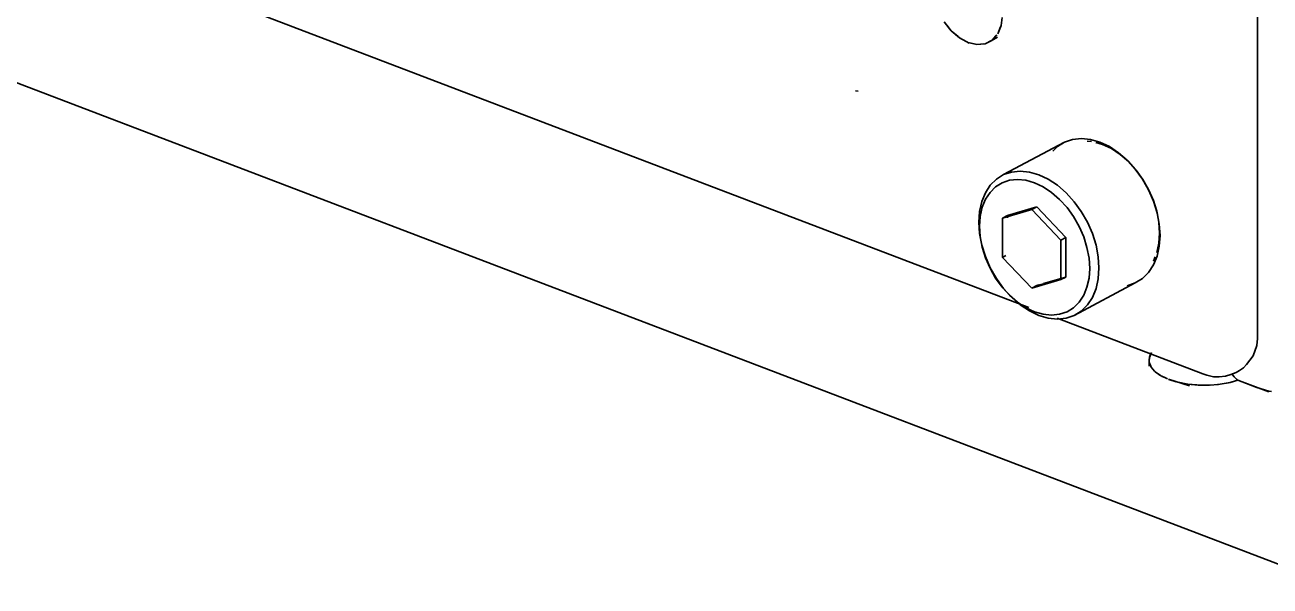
# Model space of a CAD drawing. Header units: millimetres. Extents: x 0 to 420, y 0 to 297.
# Drawn here: x 326.62 to 358.24, y 114.24 to 128.49 of the extents above; entities that cross this region are included whole.
import ezdxf

# ---------------------------------------------------------------- set-up
doc = ezdxf.new("R2010")
doc.units = ezdxf.units.MM
doc.header["$LTSCALE"] = 6
doc.layers.add('VISIVEL', color=7, linetype='Continuous', lineweight=35)

msp = doc.modelspace()

# ---------------------------------------------------------------- linework, layer by layer
at = {"layer": 'VISIVEL'}
for p, q in [((357.916, 120.525), (357.916, 153.922)), ((352.116, 121.315), (328.903, 130.172)), ((351.409, 128.472), (351.433, 128.682)), ((349.963, 128.572), (350.109, 128.379)), ((350.139, 128.342), (350.033, 128.482)), ((351.323, 128.262), (351.409, 128.472)), ((351.323, 128.262), (351.393, 128.439)), ((350.139, 128.342), (350.349, 128.162)), ((350.139, 128.342), (350.316, 128.192)), ((350.349, 128.162), (350.599, 128.029)), ((350.349, 128.162), (350.536, 128.062)), ((351.006, 128.012), (351.186, 128.105)), ((351.006, 128.012), (351.156, 128.089)), ((351.319, 128.175), (351.156, 128.089)), ((351.186, 128.105), (351.299, 128.235)), ((351.269, 128.202), (351.186, 128.105)), ((359.896, 114.242), (324.296, 127.825)), ((350.573, 128.042), (350.759, 127.999)), ((350.609, 128.032), (350.796, 127.989)), ((350.796, 127.989), (351.006, 128.012)), ((350.796, 127.989), (350.969, 128.009)), ((347.776, 126.809), (347.716, 126.815)), ((353.023, 125.512), (353.226, 125.582)), ((353.226, 125.582), (353.449, 125.602)), ((353.449, 125.602), (353.679, 125.579)), ((353.593, 125.539), (353.703, 125.529)), ((353.919, 125.512), (353.679, 125.579)), ((351.469, 124.689), (353.023, 125.512)), ((352.723, 125.285), (352.839, 125.399)), ((352.839, 125.399), (353.023, 125.512)), ((353.983, 125.455), (353.813, 125.505)), ((353.919, 125.512), (354.159, 125.399)), ((353.983, 125.455), (354.209, 125.349)), ((354.159, 125.399), (354.389, 125.245)), ((354.209, 125.349), (354.433, 125.202)), ((354.389, 125.245), (354.613, 125.052)), ((354.433, 125.202), (354.643, 125.019)), ((354.613, 125.052), (354.816, 124.829)), ((354.643, 125.019), (354.816, 124.829)), ((354.643, 125.019), (354.836, 124.805)), ((351.133, 124.422), (351.289, 124.575)), ((351.289, 124.575), (351.469, 124.689)), ((351.469, 124.689), (351.676, 124.755)), ((351.676, 124.755), (351.896, 124.779)), ((351.896, 124.779), (352.129, 124.755)), ((352.366, 124.685), (352.129, 124.755)), ((352.366, 124.685), (352.606, 124.572)), ((352.606, 124.572), (352.839, 124.419)), ((354.816, 124.829), (354.999, 124.575)), ((354.836, 124.805), (355.009, 124.569)), ((354.999, 124.575), (355.153, 124.305)), ((351.009, 124.229), (351.133, 124.422)), ((351.129, 124.239), (351.269, 124.379)), ((351.269, 124.379), (351.439, 124.482)), ((351.439, 124.482), (351.626, 124.545)), ((351.626, 124.545), (351.826, 124.565)), ((351.826, 124.565), (352.039, 124.545)), ((352.259, 124.482), (352.039, 124.545)), ((352.259, 124.482), (352.479, 124.375)), ((352.479, 124.375), (352.693, 124.235)), ((352.839, 124.419), (353.059, 124.229)), ((355.009, 124.569), (355.156, 124.309)), ((355.153, 124.305), (355.279, 124.019)), ((355.156, 124.309), (355.276, 124.035)), ((350.859, 123.755), (350.916, 124.005)), ((350.916, 124.005), (351.009, 124.229)), ((350.929, 123.859), (351.013, 124.062)), ((351.013, 124.062), (351.129, 124.239)), ((352.693, 124.235), (352.896, 124.059)), ((352.896, 124.059), (353.083, 123.855)), ((353.059, 124.229), (353.266, 124.002)), ((353.266, 124.002), (353.446, 123.752)), ((355.276, 124.035), (355.363, 123.759)), ((355.279, 124.019), (355.369, 123.722)), ((350.843, 123.482), (350.859, 123.755)), ((350.863, 123.379), (350.879, 123.625)), ((350.879, 123.625), (350.929, 123.859)), ((352.313, 123.872), (351.446, 123.585)), ((352.186, 123.802), (351.446, 123.585)), ((351.573, 123.655), (351.446, 123.585)), ((352.313, 123.872), (351.573, 123.655)), ((351.573, 123.595), (351.573, 123.655)), ((352.313, 123.872), (352.186, 123.802)), ((352.186, 123.802), (352.923, 123.022)), ((352.313, 123.872), (353.053, 123.089)), ((353.083, 123.855), (353.249, 123.625)), ((353.249, 123.625), (353.393, 123.375)), ((353.446, 123.752), (353.603, 123.479)), ((355.363, 123.759), (355.416, 123.479)), ((355.369, 123.722), (355.426, 123.429)), ((350.859, 123.195), (350.843, 123.482)), ((350.879, 123.115), (350.863, 123.379)), ((351.446, 122.585), (351.446, 123.585)), ((353.393, 123.375), (353.506, 123.112)), ((353.603, 123.479), (353.726, 123.192)), ((355.416, 123.479), (355.433, 123.205)), ((355.426, 123.429), (355.446, 123.142)), ((350.916, 122.902), (350.859, 123.195)), ((350.929, 122.845), (350.879, 123.115)), ((353.053, 123.089), (352.923, 123.022)), ((352.923, 123.022), (352.923, 122.022)), ((353.053, 123.089), (353.053, 122.089)), ((353.506, 123.112), (353.589, 122.842)), ((353.726, 123.192), (353.819, 122.899)), ((355.433, 123.205), (355.416, 122.949)), ((355.446, 123.142), (355.426, 122.872)), ((351.009, 122.609), (350.916, 122.902)), ((350.929, 122.845), (350.916, 122.902)), ((351.013, 122.575), (350.929, 122.845)), ((353.589, 122.842), (353.643, 122.572)), ((353.819, 122.899), (353.876, 122.605)), ((355.416, 122.949), (355.363, 122.709)), ((355.426, 122.872), (355.369, 122.619)), ((351.133, 122.322), (351.009, 122.609)), ((351.129, 122.312), (351.013, 122.575)), ((351.529, 122.632), (351.446, 122.585)), ((352.186, 121.802), (351.446, 122.585)), ((353.643, 122.572), (353.659, 122.309)), ((353.876, 122.605), (353.893, 122.319)), ((355.279, 122.395), (355.153, 122.205)), ((355.319, 122.602), (355.276, 122.495)), ((355.369, 122.619), (355.279, 122.395)), ((351.269, 122.062), (351.129, 122.312)), ((351.289, 122.049), (351.133, 122.322)), ((351.439, 121.832), (351.269, 122.062)), ((351.469, 121.799), (351.289, 122.049)), ((353.053, 122.089), (352.486, 121.922)), ((353.053, 122.089), (352.923, 122.022)), ((353.643, 122.062), (353.589, 121.829)), ((353.659, 122.309), (353.643, 122.062)), ((353.876, 122.045), (353.819, 121.795)), ((353.893, 122.319), (353.876, 122.045)), ((354.999, 122.052), (354.816, 121.939)), ((355.153, 122.205), (354.999, 122.052)), ((351.626, 121.629), (351.439, 121.832)), ((351.676, 121.575), (351.439, 121.832)), ((351.676, 121.575), (351.469, 121.799)), ((352.923, 122.022), (352.186, 121.802)), ((352.313, 121.872), (352.186, 121.802)), ((352.923, 122.022), (352.313, 121.872)), ((352.369, 121.889), (352.313, 121.872)), ((353.266, 121.115), (354.816, 121.939)), ((353.589, 121.829), (353.506, 121.625)), ((353.819, 121.795), (353.726, 121.572)), ((354.816, 121.939), (354.613, 121.869)), ((351.826, 121.452), (351.626, 121.629)), ((351.896, 121.382), (351.676, 121.575)), ((352.039, 121.309), (351.826, 121.452)), ((353.393, 121.449), (353.249, 121.309)), ((353.506, 121.625), (353.393, 121.449)), ((353.726, 121.572), (353.603, 121.379)), ((352.129, 121.229), (351.896, 121.382)), ((352.259, 121.205), (352.039, 121.309)), ((352.366, 121.115), (352.129, 121.229)), ((352.479, 121.142), (352.259, 121.205)), ((352.606, 121.045), (352.366, 121.115)), ((352.693, 121.122), (352.479, 121.142)), ((352.896, 121.142), (352.693, 121.122)), ((353.083, 121.205), (352.896, 121.142)), ((353.266, 121.115), (353.059, 121.045)), ((353.249, 121.309), (353.083, 121.205)), ((353.446, 121.225), (353.266, 121.115)), ((353.603, 121.379), (353.446, 121.225)), ((352.839, 121.022), (352.606, 121.045)), ((356.533, 119.632), (352.829, 121.042)), ((353.059, 121.045), (352.839, 121.022)), ((357.916, 120.525), (357.899, 120.349)), ((355.229, 120.172), (355.173, 120.049)), ((355.229, 120.172), (355.179, 120.069)), ((357.806, 120.089), (357.899, 120.349)), ((355.173, 120.049), (355.166, 119.945)), ((355.166, 119.822), (355.166, 119.945)), ((355.166, 119.925), (355.216, 119.802)), ((355.166, 119.922), (355.209, 119.822)), ((355.173, 120.049), (355.169, 119.985)), ((357.643, 119.865), (357.563, 119.785)), ((357.806, 120.089), (357.643, 119.865)), ((355.219, 119.799), (355.303, 119.702)), ((355.219, 119.795), (355.319, 119.685)), ((355.319, 119.685), (355.469, 119.582)), ((355.319, 119.685), (355.446, 119.595)), ((355.473, 119.579), (355.633, 119.505)), ((355.499, 119.565), (355.546, 119.545)), ((356.533, 119.632), (356.629, 119.599)), ((356.629, 119.599), (356.803, 119.559)), ((356.803, 119.559), (356.946, 119.559)), ((357.109, 119.569), (356.946, 119.559)), ((357.243, 119.612), (357.109, 119.569)), ((357.376, 119.662), (357.243, 119.612)), ((357.293, 119.599), (357.259, 119.642)), ((357.323, 119.555), (357.269, 119.629)), ((357.323, 119.555), (357.293, 119.599)), ((357.323, 119.555), (357.423, 119.469)), ((357.406, 119.482), (357.326, 119.555)), ((357.459, 119.715), (357.376, 119.662)), ((357.459, 119.715), (357.563, 119.785)), ((356.189, 119.325), (355.663, 119.492)), ((355.666, 119.489), (355.856, 119.432)), ((355.949, 119.409), (355.893, 119.419)), ((355.896, 119.419), (356.106, 119.379)), ((355.949, 119.409), (356.146, 119.369)), ((356.149, 119.369), (356.416, 119.342)), ((356.149, 119.369), (356.376, 119.349)), ((356.416, 119.342), (356.696, 119.342)), ((356.419, 119.342), (356.653, 119.342)), ((356.699, 119.342), (356.926, 119.362)), ((356.903, 119.359), (356.729, 119.345)), ((356.969, 119.365), (356.903, 119.359)), ((357.226, 119.409), (356.969, 119.365)), ((356.973, 119.365), (357.186, 119.402)), ((357.423, 119.469), (357.226, 119.409)), ((357.229, 119.412), (357.389, 119.459)), ((357.899, 119.285), (357.423, 119.469)), ((357.463, 119.452), (358.203, 119.172)), ((358.013, 119.252), (357.899, 119.285)), ((358.203, 119.195), (358.013, 119.252)), ((358.276, 119.185), (358.203, 119.195))]:
    msp.add_line(p, q, dxfattribs=at)

doc.saveas('drawing.dxf')
